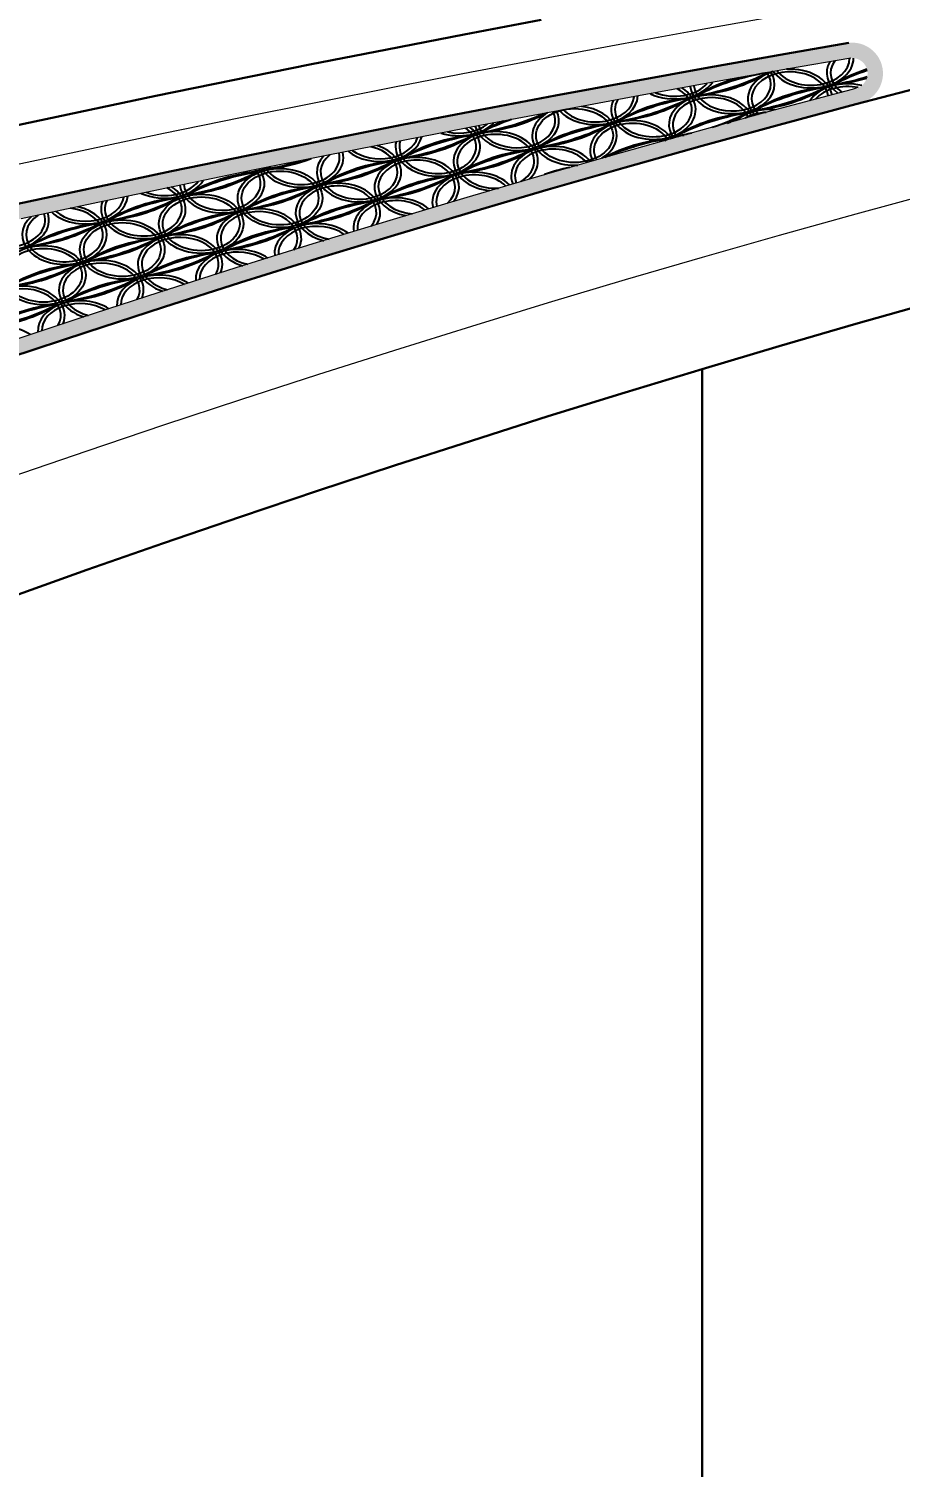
# Model space of a CAD drawing. Header units: millimetres. Extents: x 4628 to 974470, y 12613 to 383573.
# Drawn here: x 528835 to 540164, y 329766 to 348467 of the extents above; entities that cross this region are included whole.
import ezdxf

# ---------------------------------------------------------------- set-up
doc = ezdxf.new("R2010")
doc.units = ezdxf.units.MM
doc.linetypes.add('CENTER', pattern=[2, 1.25, -0.25, 0.25, -0.25])
for name, color, linetype, lineweight in [('标注', 3, 'Continuous', 18), ('桥 中心线', 5, 'CENTER', 15), ('桥 构造粗实', 1, 'Continuous', 30)]:
    doc.layers.add(name, color=color, linetype=linetype, lineweight=lineweight)
doc.styles.add('仿宋字', font='', dxfattribs={"width": 0.7})
doc.styles.get('仿宋字').set_extended_font_data('仿宋_GB2312')
doc.dimstyles.new('750', dxfattribs={"dimscale": 0, "dimtxt": 2.5, "dimasz": 1, "dimexe": 1, "dimexo": 1, "dimgap": 0, "dimtad": 0, "dimdec": 0, "dimlfac": 0.1, "dimrnd": 0.1, "dimzin": 12, "dimdsep": 46, "dimtxsty": '仿宋字', "dimblk": 'OBLIQUE', "dimcen": -1, "dimclrd": 256, "dimclre": 256, "dimclrt": 256, "dimadec": 4, "dimazin": 0, "dimtp": 2, "dimtm": 3, "dimtfac": 0.5, "dimtdec": 0, "dimtmove": 2, "dimatfit": 3, "dimldrblk": 'OBLIQUE', "dimfxl": 3, "dimfxlon": 1, "dimtvp": 0.7, "dimtolj": 1, "dimtzin": 12, "dimarcsym": 0})

# ---------------------------------------------------------------- blocks, each defined once
blk = doc.blocks.new('_Oblique')
at = {"color": 0, "linetype": 'ByBlock', "lineweight": -2}
blk.add_line((-0.5, -0.5), (0.5, 0.5), dxfattribs=at)
blk = doc.blocks.new('*D94')
at = {"layer": 'Defpoints', "color": 0}
for p in [(663589, 354869), (663589, 320810), (501589, 320390)]:
    blk.add_point(p, dxfattribs=at)
at = {"layer": '标注', "lineweight": -2}
for p, q in [((501589, 352869), (501589, 355869)), ((663589, 352869), (663589, 355869)), ((501589, 354869), (663589, 354869))]:
    blk.add_line(p, q, dxfattribs=at)
at = {"layer": '标注', "lineweight": -2, "xscale": 1000.0000020837, "yscale": 1000.0000020837, "zscale": 1000.0000020837, "rotation": 180}
blk.add_blockref('_Oblique', (501589, 354869), dxfattribs=at)
at = {"layer": '标注', "lineweight": -2, "xscale": 1000.0000020837, "yscale": 1000.0000020837, "zscale": 1000.0000020837}
blk.add_blockref('_Oblique', (663589, 354869), dxfattribs=at)
at = {"layer": '标注', "insert": (582589, 356619), "char_height": 2500, "attachment_point": 5, "style": '仿宋字'}
blk.add_mtext('\\A1;18×900', dxfattribs=at)
blk = doc.blocks.new('332323')
at = {"color": 8}
for centre, major_axis, start_param, end_param in [((58066, 26996), (-550, 0), 6.749045, 9.431613), ((58066, 26996), (-500, 0), 6.771222, 9.426272), ((58818, 26805), (550, 0), 2.750553, 3.888185), ((58818, 26805), (500, 0), 2.674876, 3.928611), ((57041, 26662), (-550, 0), 6.364551, 9.842564), ((57041, 26662), (-500, 0), 6.347139, 9.859718), ((58078, 25104), (2505, 0), 1.806196, 2.208061), ((56356, 27690), (1697, 0), -1.433605, -0.835323), ((56003, 28219), (-2505, 0), 1.806196, 2.208061), ((57726, 25633), (-1697, 0), -1.208101, -0.835323), ((57792, 26470), (550, 0), 1.981752, 3.739141), ((57792, 26470), (500, 0), 0.113913, 3.762021), ((57792, 26470), (550, 0), 0.137196, 1.656144), ((59503, 25776), (1697, 0), 2.00337, 2.30627), ((59855, 25248), (-2505, 0), -1.134227, -0.933532), ((57780, 28362), (-2505, 0), 1.806196, 1.987876), ((56015, 26327), (-550, 0), 5.963308, 10.25501), ((56015, 26327), (-500, 0), 5.896468, 10.32155), ((56289, 26853), (-550, 0), 7.248337, 8.966485), ((56289, 26853), (500, 0), 4.196585, 5.735183), ((58478, 25442), (1697, 0), 1.707987, 2.30627), ((58830, 24913), (-2505, 0), -1.335396, -0.933532), ((57107, 27499), (1697, 0), -1.433605, -0.835323), ((56755, 28028), (-2505, 0), 1.806196, 2.208061), ((58544, 26279), (-550, 0), 4.380805, 5.834862), ((58544, 26279), (-500, 0), 4.441261, 5.722083), ((58133, 27834), (-1697, 0), 1.707987, 1.96855), ((55264, 26519), (550, 0), 3.688178, 6.253846), ((55264, 26519), (500, 0), 3.717911, 6.224514), ((54990, 25992), (-550, 0), 8.55257, 10.827283), ((56701, 25299), (1697, 0), 1.707987, 2.30627), ((57053, 24770), (-2505, 0), -1.335396, -0.933532), ((55330, 27356), (-1697, 0), 1.707987, 2.30627), ((54978, 27884), (2505, 0), -1.335396, -0.933532), ((56767, 26136), (-550, 0), 3.421968, 6.754118), ((56767, 26136), (-500, 0), 3.412654, 6.763137), ((54238, 26184), (550, 0), 3.332566, 6.621307), ((54238, 26184), (500, 0), 3.324701, 6.628722), ((53553, 27212), (-1697, 0), 1.707987, 2.243992), ((53201, 27741), (2505, 0), -1.335396, -0.986424), ((55276, 24627), (-2505, 0), -1.114623, -0.933532), ((54990, 25992), (-550, 0), 11.684821, 14.216186), ((54990, 25992), (-500, 0), 3.141593, 9.424778), ((55742, 25801), (550, 0), 0.404951, 3.504301), ((55742, 25801), (500, 0), 0.407344, 3.501691), ((57452, 25107), (1697, 0), 1.707987, 2.30627), ((57805, 24578), (-2505, 0), -1.335396, -0.933532), ((55730, 27693), (2505, 0), -1.138923, -0.933532), ((56082, 27164), (-1697, 0), 2.124604, 2.30627), ((57519, 25944), (-550, 0), 4.567697, 5.603435), ((57519, 25944), (-500, 0), 4.78709, 5.384095), ((53213, 25849), (550, 0), 2.978707, 6.98618), ((53213, 25849), (500, 0), 2.93138, 7.032998), ((53898, 24821), (-1697, 0), -1.433605, -0.835323), ((54250, 24292), (2505, 0), 1.806196, 2.208061), ((52528, 26878), (-1697, 0), 1.707987, 2.30627), ((52175, 27407), (-2505, 0), 1.806196, 2.208061), ((53486, 26375), (550, 0), 4.282046, 5.679137), ((53486, 26375), (500, 0), 4.411051, 5.551009), ((53965, 25658), (550, 0), 5.641544, 10.859477), ((53965, 25658), (500, 0), 5.434, 11.067021), ((54923, 25155), (1697, 0), 2.098681, 2.30627), ((55675, 24964), (-1697, 0), -1.433605, -0.835323), ((56027, 24435), (-2505, 0), -1.335396, -0.933532), ((54305, 27021), (-1697, 0), 1.707987, 2.30627), ((53953, 27550), (2505, 0), -1.335396, -0.933532), ((55730, 27693), (2505, 0), -1.335396, -1.251519), ((56082, 27164), (-1697, 0), 1.707987, 1.768451), ((52188, 25515), (-550, 0), 5.70348, 10.554802), ((52188, 25515), (500, 0), 2.436755, 7.537457), ((52461, 26041), (-550, 0), 6.997799, 9.25717), ((52461, 26041), (-500, 0), 7.045415, 9.209914), ((54716, 25466), (550, 0), 0.512946, 3.412491), ((54716, 25466), (500, 0), 0.525435, 3.399852), ((56427, 24772), (-1697, 0), -1.433605, -0.909003), ((56779, 24243), (2505, 0), 1.806196, 2.135881), ((54704, 27358), (-2505, 0), 2.18416, 2.208061), ((55057, 26829), (1697, 0), -0.860795, -0.835323), ((56494, 25609), (550, 0), 1.842363, 2.061287), ((51436, 25706), (-550, 0), 6.661509, 9.60451), ((51436, 25706), (-500, 0), 6.67138, 9.594978), ((50751, 26735), (-1697, 0), 1.707987, 2.071403), ((50398, 27263), (-2505, 0), 1.806196, 1.995935), ((52873, 24486), (-1697, 0), -1.433605, -0.835323), ((53225, 23957), (2505, 0), 1.806196, 2.208061), ((51502, 26543), (-1697, 0), 1.707987, 2.30627), ((51150, 27072), (-2505, 0), 1.806196, 2.208061), ((52939, 25323), (-550, 0), 8.923104, 13.876452), ((52939, 25323), (-500, 0), 8.782507, 14.017048), ((54650, 24629), (-1697, 0), -1.433605, -0.835323), ((55002, 24100), (-2505, 0), -1.335396, -0.933532), ((53279, 26686), (-1697, 0), 1.707987, 2.30627), ((52927, 27215), (-2505, 0), 1.806196, 2.208061), ((50410, 25371), (550, 0), 3.20703, 6.787162), ((50410, 25371), (500, 0), 3.184631, 6.810005), ((51096, 24343), (1697, 0), 1.707987, 2.30627), ((51448, 23814), (-2505, 0), -1.335396, -0.933532), ((49725, 26400), (-1697, 0), 1.707987, 2.30627), ((49373, 26929), (-2505, 0), 1.806196, 2.208061), ((51162, 25180), (-550, 0), 3.141593, 9.424778), ((51162, 25180), (-500, 0), 3.141593, 9.424778), ((50684, 25898), (-550, 0), 7.833341, 8.43845), ((52473, 24149), (-2505, 0), -0.961838, -0.933532), ((52121, 24677), (-1697, 0), -0.86841, -0.835323), ((53624, 24294), (1697, 0), 1.707987, 2.30627), ((53977, 23766), (-2505, 0), -1.335396, -0.933532), ((52254, 26352), (-1697, 0), 1.707987, 2.30627), ((51902, 26880), (2505, 0), -1.335396, -0.933532), ((53691, 25131), (550, 0), 0.605195, 3.336285), ((53691, 25131), (500, 0), 0.626419, 3.314972), ((55402, 24438), (1697, 0), 1.85612, 2.06308), ((49385, 25037), (550, 0), 2.881905, 7.123813), ((49385, 25037), (500, 0), 2.819332, 7.186386), ((49659, 25563), (-550, 0), 7.273719, 9.01036), ((49659, 25563), (-500, 0), 7.361299, 8.922859), ((51847, 24151), (1697, 0), 1.707987, 2.30627), ((52200, 23622), (-2505, 0), -1.335396, -0.933532), ((50477, 26208), (1697, 0), -1.433605, -0.835323), ((50125, 26737), (2505, 0), -1.335396, -0.933532), ((51914, 24988), (-550, 0), 9.020151, 13.794653), ((51914, 24988), (-500, 0), 8.906648, 13.908156), ((48360, 24702), (550, 0), 2.482455, 7.5337), ((48633, 25228), (-550, 0), 6.932528, 9.362706), ((48633, 25228), (-500, 0), 6.969709, 9.325653), ((50070, 24008), (1697, 0), 1.707987, 2.30627), ((50422, 23479), (-2505, 0), -1.335396, -0.933532), ((48700, 26065), (-1697, 0), 1.707987, 2.30627), ((48348, 26594), (-2505, 0), 1.806196, 2.208061), ((50889, 24654), (550, 0), 5.945793, 10.60097), ((52599, 23960), (-1697, 0), -1.433605, -0.835323), ((52951, 23431), (2505, 0), 1.806196, 2.208061), ((51229, 26017), (1697, 0), -1.433605, -0.835323), ((50876, 26546), (2505, 0), -1.335396, -0.933532), ((52666, 24797), (-550, 0), 3.823409, 6.417165), ((52666, 24797), (500, 0), 0.710434, 3.246929), ((47608, 24894), (-550, 0), 6.643851, 9.662462), ((47608, 24894), (-500, 0), 6.649837, 9.656655), ((48360, 24702), (500, 0), 2.322454, 7.693701), ((49111, 24510), (-550, 0), 3.141593, 9.424778), ((50822, 23817), (-1697, 0), -1.433605, -0.835323), ((51174, 23288), (-2505, 0), -1.335396, -0.933532), ((49452, 25874), (1697, 0), -1.433605, -0.835323), ((49099, 26403), (-2505, 0), 1.806196, 2.208061), ((50889, 24654), (-500, 0), 8.98814, 13.841809), ((51640, 24462), (-550, 0), 3.884103, 6.372245), ((49045, 23673), (-1697, 0), -1.433605, -0.835323), ((49397, 23145), (2505, 0), 1.806196, 2.208061), ((47674, 25731), (-1697, 0), 1.707987, 2.30627), ((47322, 26259), (-2505, 0), 1.806196, 2.208061), ((49111, 24510), (-500, 0), 3.141593, 9.424778), ((49863, 24319), (550, 0), 5.988725, 10.573081), ((49863, 24319), (500, 0), 5.896943, 10.664863), ((51574, 23625), (-1697, 0), -1.433605, -0.835323), ((51926, 23096), (-2505, 0), -1.335396, -0.933532), ((50203, 25682), (-1697, 0), 1.707987, 2.30627), ((49851, 26211), (-2505, 0), 1.806196, 2.208061), ((51640, 24462), (-500, 0), 3.918643, 6.337744), ((49797, 23482), (1697, 0), 1.707987, 2.30627), ((50149, 22953), (-2505, 0), -1.335396, -0.933532), ((48426, 25539), (-1697, 0), 1.707987, 2.30627), ((48074, 26068), (2505, 0), -1.335396, -0.933532), ((50615, 24127), (550, 0), 0.786803, 3.201991), ((50615, 24127), (500, 0), 0.82559, 3.163307), ((48771, 23147), (-1697, 0), -1.433605, -0.835323), ((49123, 22618), (2505, 0), 1.806196, 2.208061), ((47401, 25204), (1697, 0), -1.433605, -0.835323), ((47049, 25733), (-2505, 0), 1.806196, 2.208061), ((48838, 23984), (550, 0), 6.00992, 10.566824), ((48838, 23984), (500, 0), 5.920867, 10.655878), ((50548, 23290), (1697, 0), 1.707987, 2.30627), ((50901, 22762), (-2505, 0), -1.335396, -0.933532), ((49178, 25347), (-1697, 0), 1.707987, 2.30627), ((48826, 25876), (-2505, 0), 1.806196, 2.208061), ((49523, 22956), (1697, 0), 1.707987, 2.30627), ((49875, 22427), (-2505, 0), -1.335396, -0.933532), ((48153, 25013), (1697, 0), -1.433605, -0.835323), ((47800, 25542), (-2505, 0), 1.806196, 2.208061), ((49590, 23793), (-550, 0), 3.955858, 6.331597), ((49590, 23793), (-500, 0), 3.99701, 6.290608), ((47812, 23650), (-550, 0), 9.151971, 13.722793), ((47812, 23650), (-500, 0), 9.061545, 13.813219), ((48498, 22621), (1697, 0), 1.707987, 2.30627), ((48850, 22092), (-2505, 0), -1.335396, -0.933532), ((47127, 24678), (-1697, 0), 1.707987, 2.30627), ((46775, 25207), (2505, 0), -1.335396, -0.933532), ((48564, 23458), (-550, 0), 3.966277, 6.336484), ((48564, 23458), (-500, 0), 4.007783, 6.295192), ((47539, 23123), (550, 0), 0.818177, 3.216525)]:
    blk.add_ellipse(centre, major_axis=major_axis, ratio=0.7, start_param=start_param, end_param=end_param, dxfattribs=at)
for centre, major_axis in [((50137, 24845), (550, 0)), ((50137, 24845), (500, 0)), ((48086, 24176), (550, 0)), ((48086, 24176), (500, 0))]:
    blk.add_ellipse(centre, major_axis=major_axis, ratio=0.7, dxfattribs=at)

msp = doc.modelspace()

# ---------------------------------------------------------------- hatches: boundary and pattern name
h = msp.add_hatch(color=8)
h.paths.add_polyline_path([(465800, 324759.2), (466798.6, 325222.9), (467797.1, 325682.5), (468795.6, 326138.2), (469794.1, 326589.9), (470792.5, 327037.6), (471791, 327481.3), (472789.5, 327921.1), (473788, 328356.8), (474786.4, 328788.6), (475784.9, 329216.4), (476783.3, 329640.2), (477781.8, 330060.1), (478780.2, 330475.9), (479778.6, 330887.8), (480777, 331295.7), (481775.4, 331699.6), (482773.8, 332099.5), (483772.2, 332495.4), (484770.6, 332887.4), (485769, 333275.4), (486767.4, 333659.4), (487765.8, 334039.4), (488764.1, 334415.4), (489762.5, 334787.4), (490760.9, 335155.5), (491759.2, 335519.6), (492757.5, 335879.7), (493755.9, 336235.8), (494754.2, 336588), (495752.5, 336936.1), (496750.9, 337280.3), (497749.2, 337620.5), (498747.5, 337956.7), (499745.8, 338289), (500744.1, 338617.2), (501742.3, 338941.5), (502740.6, 339261.8), (503738.9, 339578.1), (504737.2, 339890.4), (505735.4, 340198.8), (506733.7, 340503.1), (507731.9, 340803.5), (508730.2, 341100), (509728.4, 341392.4), (510726.6, 341680.8), (511724.9, 341965.3), (512723.1, 342245.8), (513721.3, 342522.3), (514719.5, 342794.8), (515717.7, 343063.4), (516715.9, 343327.9), (517714.1, 343588.5), (518712.3, 343845.1), (519710.5, 344097.8), (520708.7, 344346.4), (521706.8, 344591.1), (522705, 344831.8), (523703.2, 345068.5), (524701.3, 345301.2), (525699.5, 345530), (526697.6, 345754.8), (527695.8, 345975.6), (528693.9, 346192.4), (529692.1, 346405.2), (530690.2, 346614.1), (531688.3, 346818.9), (532686.4, 347019.8), (533684.6, 347216.8), (534682.7, 347409.7), (535680.8, 347598.7), (536678.9, 347783.6), (537677, 347964.6), (538675.1, 348141.7), (539496, 348284, -0.9291183), (539640.6, 347499.4), (539588.7, 347485.8), (538588.7, 347218.1), (537588.7, 346944), (536588.7, 346663.5), (535588.7, 346376.8), (534588.7, 346083.7), (533588.7, 345784.3), (532588.7, 345478.5), (531588.7, 345166.4), (530588.7, 344848), (529588.7, 344523.2), (528588.7, 344192.1), (527588.7, 343854.7), (526588.7, 343510.9), (525588.7, 343160.8), (524588.7, 342804.4), (523588.7, 342441.7), (522588.7, 342072.6), (521588.7, 341697.2), (520588.7, 341315.5), (519588.7, 340927.5), (518588.7, 340533.1), (517588.7, 340132.4), (516588.7, 339725.3), (515588.7, 339312), (514588.7, 338892.3), (513588.7, 338466.3), (512588.7, 338034), (511588.7, 337595.4), (510588.7, 337150.4), (509588.7, 336699.1), (508588.7, 336241.5), (507588.7, 335777.6), (506588.7, 335307.3), (505588.7, 334830.8), (504588.7, 334347.9), (503588.7, 333858.7), (502588.7, 333363.1), (501588.7, 332861.3), (500588.7, 332353.1), (499588.7, 331838.7), (498588.7, 331317.9), (497588.7, 330790.8), (496588.7, 330257.3), (495588.7, 329717.6), (494588.7, 329171.5), (493588.7, 328619.2), (492588.7, 328060.5), (491588.7, 327495.5), (490588.7, 326924.1), (489588.7, 326346.5), (488588.7, 325762.6), (487588.7, 325172.3), (486588.7, 324575.7), (485588.7, 323972.8), (484588.7, 323363.6), (483588.7, 322748.1), (483332.9, 322589), (462593.2, 322399.9, -0.7595159), (462379.6, 323140.4), (462804.5, 323344.4), (463803, 323820), (464801.5, 324291.6)])
h.paths.add_polyline_path([(483483.5, 322918.2), (483274.9, 322788.5), (462591.3, 322599.9, -0.7425297), (462477.3, 322965.4), (462890.8, 323164), (463888.7, 323639.3), (464886.6, 324110.6), (465884.6, 324578), (466882.5, 325041.3), (467880.4, 325500.7), (468878.3, 325956.1), (469876.2, 326407.5), (470874.1, 326855), (471871.9, 327298.4), (472869.8, 327737.9), (473867.6, 328173.4), (474865.5, 328604.9), (475863.3, 329032.4), (476861.1, 329456), (477859, 329875.6), (478856.8, 330291.2), (479854.6, 330702.8), (480852.4, 331110.4), (481850.1, 331514), (482847.9, 331913.7), (483845.7, 332309.4), (484843.4, 332701.1), (485841.1, 333088.8), (486838.9, 333472.6), (487836.6, 333852.3), (488834.3, 334228.1), (489832, 334599.9), (490829.7, 334967.7), (491827.4, 335331.6), (492825.1, 335691.4), (493822.7, 336047.3), (494820.4, 336399.2), (495818.1, 336747.2), (496815.7, 337091.1), (497813.3, 337431.1), (498811, 337767.1), (499808.6, 338099.1), (500806.2, 338427.1), (501803.8, 338751.2), (502801.4, 339071.2), (503799, 339387.3), (504796.5, 339699.4), (505794.1, 340007.6), (506791.7, 340311.7), (507789.2, 340611.9), (508786.8, 340908.1), (509784.3, 341200.3), (510781.8, 341488.6), (511779.3, 341772.9), (512776.8, 342053.1), (513774.3, 342329.5), (514771.8, 342601.8), (515769.3, 342870.1), (516766.8, 343134.5), (517764.3, 343394.9), (518761.7, 343651.4), (519759.2, 343903.8), (520756.7, 344152.3), (521754.1, 344396.8), (522751.5, 344637.3), (523749, 344873.8), (524746.4, 345106.4), (525743.8, 345335), (526741.2, 345559.6), (527738.6, 345780.2), (528736, 345996.8), (529733.4, 346209.5), (530730.8, 346418.2), (531728.2, 346622.9), (532725.5, 346823.7), (533722.9, 347020.5), (534720.3, 347213.3), (535717.6, 347402.1), (536715, 347586.9), (537712.3, 347767.8), (538709.6, 347944.7), (539487.9, 348079.6, -1.0024675), (539590, 347692.9), (539537.6, 347679.2), (538536.4, 347411.1), (537535.3, 347136.7), (536534.2, 346856), (535533, 346568.9), (534531.9, 346275.5), (533530.8, 345975.7), (532529.7, 345669.6), (531528.6, 345357.1), (530527.5, 345038.4), (529526.4, 344713.2), (528525.3, 344381.8), (527524.2, 344044), (526523.2, 343699.9), (525522.1, 343349.4), (524521.1, 342992.6), (523520, 342629.5), (522519, 342260.1), (521517.9, 341884.3), (520516.9, 341502.2), (519515.9, 341113.7), (518514.8, 340718.9), (517513.8, 340317.8), (516512.8, 339910.4), (515511.8, 339496.6), (514510.8, 339076.5), (513509.9, 338650.1), (512508.9, 338217.4), (511507.9, 337778.3), (510506.9, 337332.9), (509506, 336881.2), (508505, 336423.2), (507504.1, 335958.8), (506503.2, 335488.1), (505502.2, 335011.1), (504501.3, 334527.8), (503500.4, 334038.1), (502499.5, 333542.1), (501498.6, 333039.8), (500497.7, 332531.2), (499496.8, 332016.3), (498495.9, 331495), (497495, 330967.5), (496494.2, 330433.6), (495493.3, 329893.4), (494492.4, 329346.8), (493491.6, 328794), (492490.8, 328234.8), (491489.9, 327669.4), (490489.1, 327097.6), (489488.3, 326519.5), (488487.5, 325935), (487486.7, 325344.3), (486485.9, 324747.2), (485485.1, 324143.9), (484484.3, 323534.2)], flags=16)

# ---------------------------------------------------------------- linework, layer by layer
at = {"layer": '桥 中心线', "color": 8, "ltscale": 3000}
msp.add_lwpolyline([(538588.7, 348634.2), (537588.7, 348456.8), (536588.7, 348275.4), (535588.7, 348090.1), (534588.7, 347900.8), (533588.7, 347707.5), (532588.7, 347510.2), (531588.7, 347308.9), (530588.7, 347103.7), (529588.7, 346894.4), (528588.7, 346681.2)], dxfattribs=at)
at = {"layer": '桥 中心线', "ltscale": 3000}
msp.add_lwpolyline([(540588.7, 346330.9), (539588.7, 346058.1), (538588.7, 345778.9), (537588.7, 345493.2), (536588.7, 345201.2), (535588.7, 344902.7), (534588.7, 344597.8), (533588.7, 344286.5), (532588.7, 343968.8), (531588.7, 343644.6), (530588.7, 343314.1), (529588.7, 342977.1), (528588.7, 342633.7)], dxfattribs=at)
at = {"layer": '桥 构造粗实'}
msp.add_line((537588.7, 344042.5), (537588.7, 321473.1), dxfattribs=at)
for points in [[(535496.7, 348581.6), (534494.8, 348391.9), (533492.9, 348198.2), (532491, 348000.6), (531489.1, 347798.9), (530487.3, 347593.3), (529485.4, 347383.6), (528483.5, 347170)], [(539496, 348284), (538675.1, 348141.7), (537677, 347964.6), (536678.9, 347783.6), (535680.8, 347598.7), (534682.7, 347409.7), (533684.6, 347216.8), (532686.4, 347019.8), (531688.3, 346818.9), (530690.2, 346614.1), (529692.1, 346405.2), (528693.9, 346192.4)], [(540588.7, 347747.2), (539588.7, 347485.8), (538588.7, 347218.1), (537588.7, 346944), (536588.7, 346663.5), (535588.7, 346376.8), (534588.7, 346083.7), (533588.7, 345784.3), (532588.7, 345478.5), (531588.7, 345166.4), (530588.7, 344848), (529588.7, 344523.2), (528588.7, 344192.1)], [(540588.7, 347747.2), (539588.7, 347485.8), (538588.7, 347218.1), (537588.7, 346944), (536588.7, 346663.5), (535588.7, 346376.8), (534588.7, 346083.7), (533588.7, 345784.3), (532588.7, 345478.5), (531588.7, 345166.4), (530588.7, 344848), (529588.7, 344523.2), (528588.7, 344192.1)], [(540588.7, 344914.6), (539588.7, 344630.4), (538588.7, 344339.7), (537588.7, 344042.5), (536588.7, 343738.8), (535588.7, 343428.6), (534588.7, 343111.9), (533588.7, 342788.8), (532588.7, 342459.1), (531588.7, 342122.9), (530588.7, 341780.1), (529588.7, 341430.9), (528588.7, 341075.2)]]:
    msp.add_lwpolyline(points, dxfattribs=at)
at = {"layer": '桥 构造粗实', "color": 252, "lineweight": 15}
for points in [[(539522.9, 348085.7), (538709.6, 347944.7), (537712.3, 347767.8), (536715, 347586.9), (535717.6, 347402.1), (534720.3, 347213.3), (533722.9, 347020.5), (532725.5, 346823.7), (531728.2, 346622.9), (530730.8, 346418.2), (529733.4, 346209.5), (528736, 345996.8)], [(539590, 347692.9), (539537.6, 347679.2), (538536.4, 347411.1), (537535.3, 347136.7), (536534.2, 346856), (535533, 346568.9), (534531.9, 346275.5), (533530.8, 345975.7), (532529.7, 345669.6), (531528.6, 345357.1), (530527.5, 345038.4), (529526.4, 344713.2), (528525.3, 344381.8)]]:
    msp.add_lwpolyline(points, dxfattribs=at)

# ---------------------------------------------------------------- block references
msp.add_blockref('332323', (480940, 321086.5))

# ---------------------------------------------------------------- dimensions: what is measured, and where the dimension line sits
at = {"layer": '标注'}
dim = msp.add_linear_dim(base=(663588.7, 354868.6), p1=(501588.7, 320389.9), p2=(663588.7, 320809.5), text='18×900', dimstyle='750', override={"dimscale": 1000.000002, "dimfxl": 2}, dxfattribs=at)
dim.commit()
dim.dimension.update_dxf_attribs({"geometry": '*D94', "text_midpoint": (582588.7, 356618.6)})

doc.saveas('drawing.dxf')
